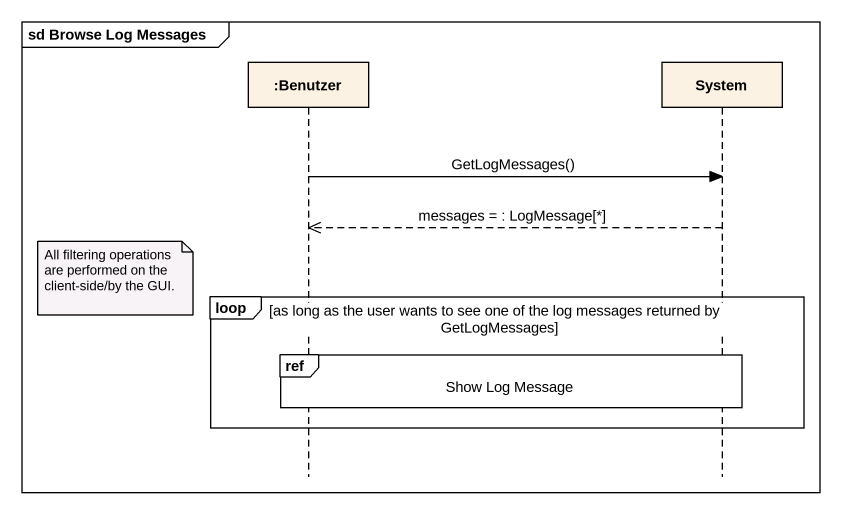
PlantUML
@startuml
mainframe sd Browse Log Messages
hide footbox
participant ":Benutzer" as Benutzer
participant System

Benutzer -> System : GetLogMessages()
System -->> Benutzer : messages = : LogMessage[*]
note left of Benutzer : All filtering operations are performed on the client-side/by the GUI.
loop as long as the user wants to see one of the log messages returned by GetLogMessages
  ref over Benutzer, System : Show Log Message
end
@enduml
